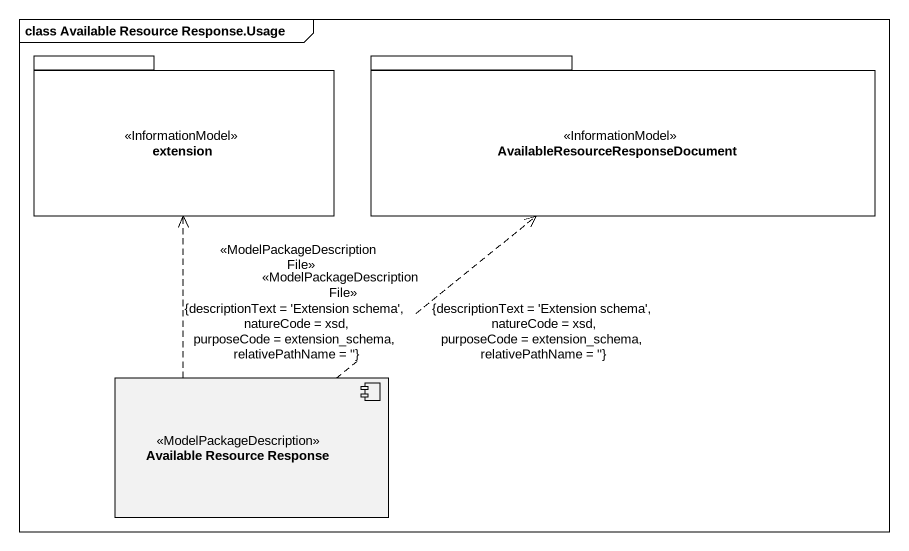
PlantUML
@startuml
mainframe class Available Resource Response.Usage
package extension <<InformationModel>> {
}
package "AvailableResourceResponseDocument" as AvailableResourceResponseDoc <<InformationModel>> {
}
component "Available Resource Response" as Available_Resource_Response <<ModelPackageDescription>>
Available_Resource_Response .up.> extension : <<ModelPackageDescriptionFile>>\n{descriptionText = 'Extension schema', natureCode = xsd, purposeCode = extension_schema, relativePathName = ''}
Available_Resource_Response .up.> AvailableResourceResponseDoc : <<ModelPackageDescriptionFile>>\n{descriptionText = 'Extension schema', natureCode = xsd, purposeCode = extension_schema, relativePathName = ''}
@enduml
